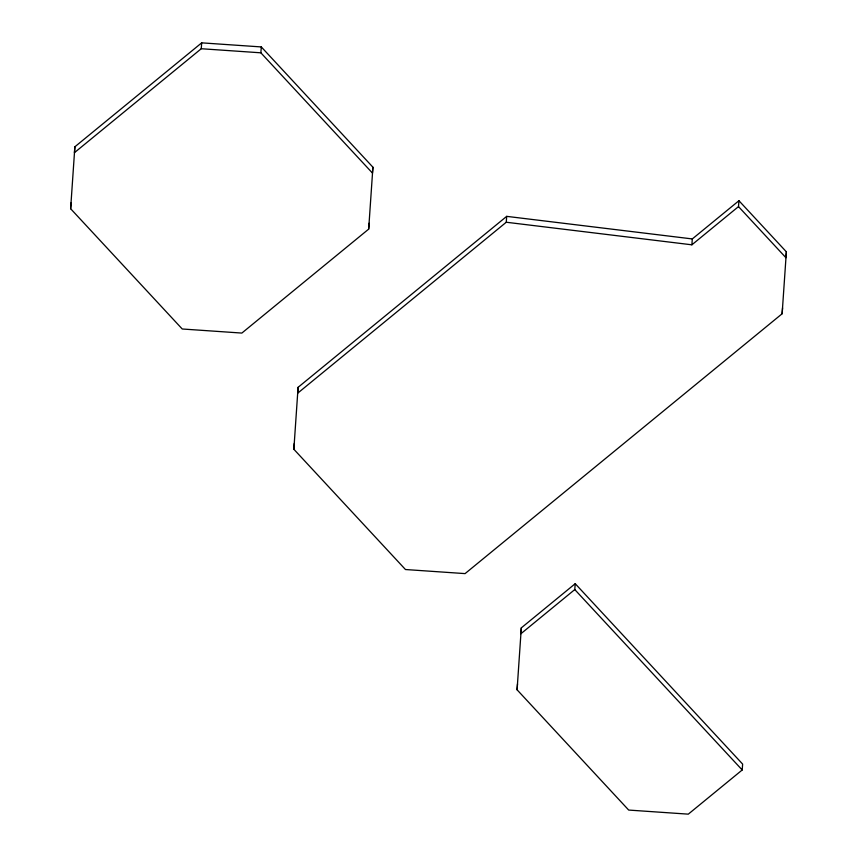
<?xml version="1.0" encoding="UTF-8"?>
<svg xmlns="http://www.w3.org/2000/svg" width="857" height="857" viewBox="0 0 857 857"><rect width="100%" height="100%" fill="white"/><g stroke="black" fill="none" stroke-linecap="round" stroke-linejoin="round"><path stroke-width="1.29" d="M70.628 208.722L74.87 146.793L201.684 42.85L261.299 46.931L372.913 167.201L368.671 229.13L241.856 333.073L182.241 328.992L70.628 208.722L71.067 202.841M293.855 449.261L298.086 387.332L506.691 216.36L692.306 238.932L738.938 200.72L786.372 251.829L782.13 313.758L465.072 573.612L405.468 569.53L293.855 449.261L294.283 443.38M517.082 689.799L521.313 627.87L575.218 583.692L742.633 764.09L742.205 769.972L688.3 814.15L628.695 810.069L517.082 689.799L517.51 683.918M74.87 146.793L74.43 152.675L201.256 48.731L260.86 52.813L372.474 173.082L372.913 167.201M201.256 48.731L201.684 42.85M260.86 52.813L261.299 46.931M298.086 387.332L297.658 393.213L506.262 222.242L691.878 244.813L738.498 206.601L738.938 200.72M368.671 229.13L369.11 223.249M506.262 222.242L506.691 216.36M521.313 627.87L520.885 633.752L574.779 589.573L575.218 583.692M691.878 244.813L692.306 238.932M786.372 251.829L785.933 257.711L738.498 206.601M782.13 313.758L782.57 307.888M574.779 589.573L742.205 769.972"/></g></svg>
